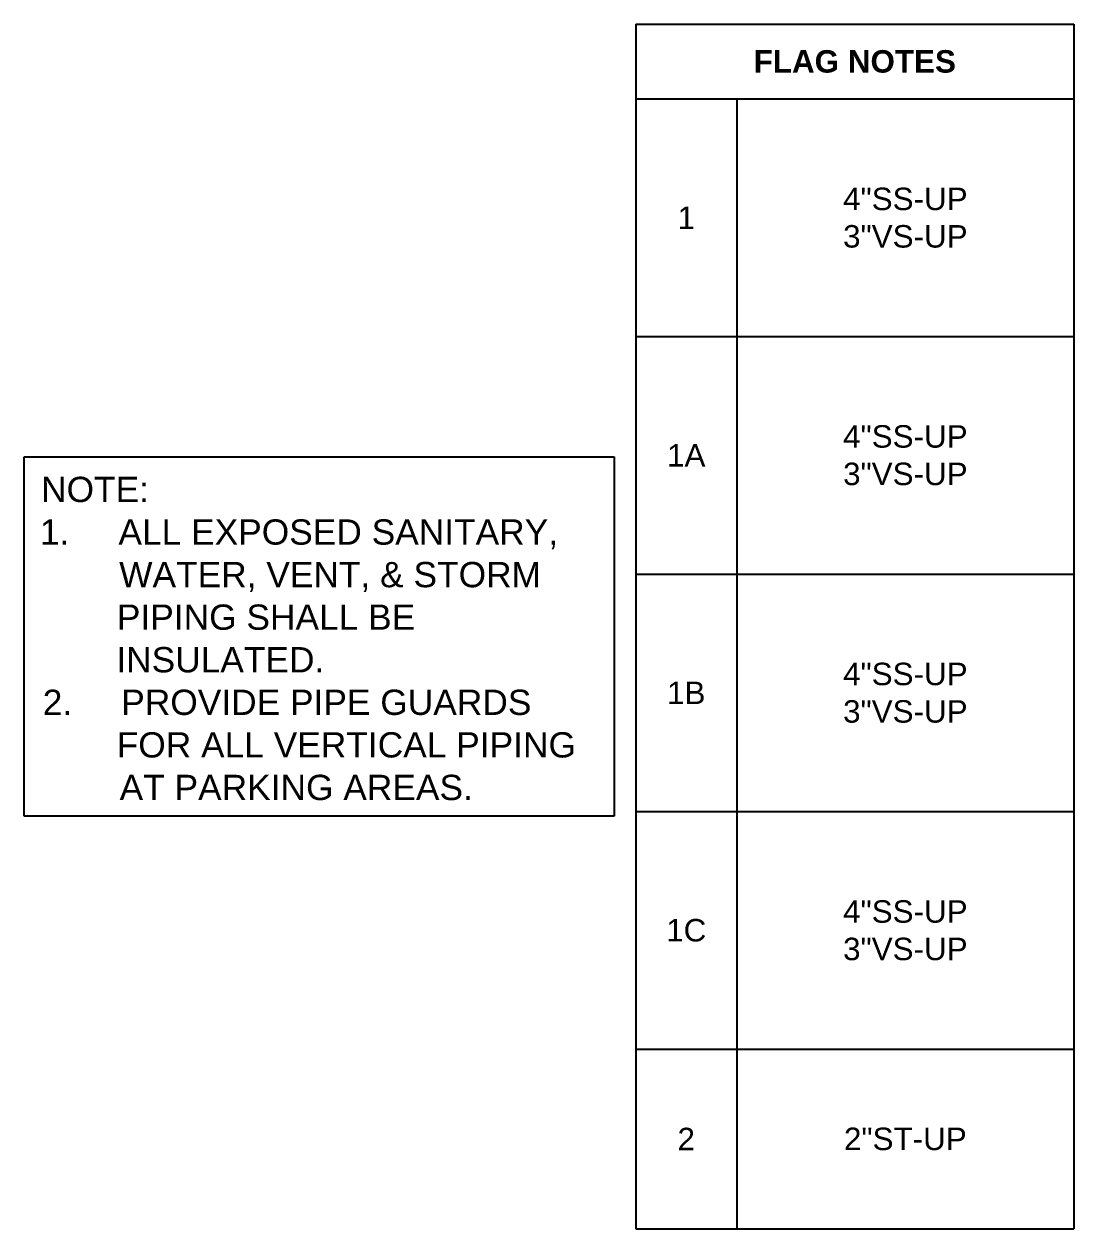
# Model space of a CAD drawing. Extents: x -3637 to 1666, y -2593 to 1817.
# Drawn here: x 452 to 1013, y 1173 to 1817 of the extents above; entities that cross this region are included whole.
import ezdxf

# ---------------------------------------------------------------- set-up
doc = ezdxf.new("R2010")
doc.units = 0
doc.header["$LTSCALE"] = 36
doc.header["$MEASUREMENT"] = 0
doc.layers.add('G-ANNO-TEXT', color=70, linetype='Continuous')
doc.styles.add('Arial', font='arial.ttf')
doc.styles.add('Arial Bold', font='arialbd.ttf')

msp = doc.modelspace()

# ---------------------------------------------------------------- linework, layer by layer
at = {"layer": 'G-ANNO-TEXT'}
for p, q in [((778.56, 1816.75), (1012.56, 1816.75)), ((778.56, 1816.75), (778.56, 1173.35)), ((1012.56, 1816.75), (1012.56, 1173.35)), ((778.56, 1776.75), (1012.56, 1776.75)), ((832.56, 1776.75), (832.56, 1173.35)), ((778.56, 1649.9), (1012.56, 1649.9)), ((452, 1585.74), (767, 1585.74)), ((452, 1393.74), (452, 1585.74)), ((767, 1585.74), (767, 1393.74)), ((778.56, 1523.05), (1012.56, 1523.05)), ((778.56, 1396.2), (1012.56, 1396.2)), ((767, 1393.74), (452, 1393.74)), ((778.56, 1269.35), (1012.56, 1269.35)), ((778.56, 1173.35), (1012.56, 1173.35))]:
    msp.add_line(p, q, dxfattribs=at)

# ---------------------------------------------------------------- texts
at = {"layer": 'G-ANNO-TEXT', "style": 'Arial'}
for s, p in [('NOTE:', (461.06, 1561.5)), ('1.     ALL EXPOSED SANITARY,', (460.45, 1538.76)), ('WATER, VENT, & STORM', (502.77, 1516.02)), ('PIPING SHALL BE', (501.55, 1493.29)), ('INSULATED.', (501.24, 1470.56)), ('2.     PROVIDE PIPE GUARDS', (461.95, 1447.82)), ('FOR ALL VERTICAL PIPING', (501.45, 1425.09)), ('AT PARKING AREAS.', (503, 1402.36))]:
    msp.add_text(s, height=13.5, dxfattribs=at).set_placement(p)
at = {"layer": 'G-ANNO-TEXT', "char_height": 12, "attachment_point": 5}
for s, insert, width, style in [('FLAG NOTES', (895.56, 1796.75), 210, 'Arial Bold'), ('\\A1;4"SS-UP\\P3"VS-UP', (922.56, 1713.32), 156, 'Arial'), ('1', (805.56, 1713.32), 30, 'Arial'), ('\\A1;4"SS-UP\\P3"VS-UP', (922.56, 1586.47), 156, 'Arial'), ('1A', (805.56, 1586.47), 30, 'Arial'), ('\\A1;4"SS-UP\\P3"VS-UP', (922.56, 1459.62), 156, 'Arial'), ('1B', (805.56, 1459.62), 30, 'Arial'), ('\\A1;4"SS-UP\\P3"VS-UP', (922.56, 1332.77), 156, 'Arial'), ('1C', (805.56, 1332.77), 30, 'Arial'), ('2', (805.56, 1221.35), 53.9375, 'Arial'), ('\\A1;2"ST-UP', (922.56, 1221.35), 179.9375, 'Arial')]:
    msp.add_mtext(s, dxfattribs=dict(at, insert=insert, width=width, style=style))

doc.saveas('drawing.dxf')
